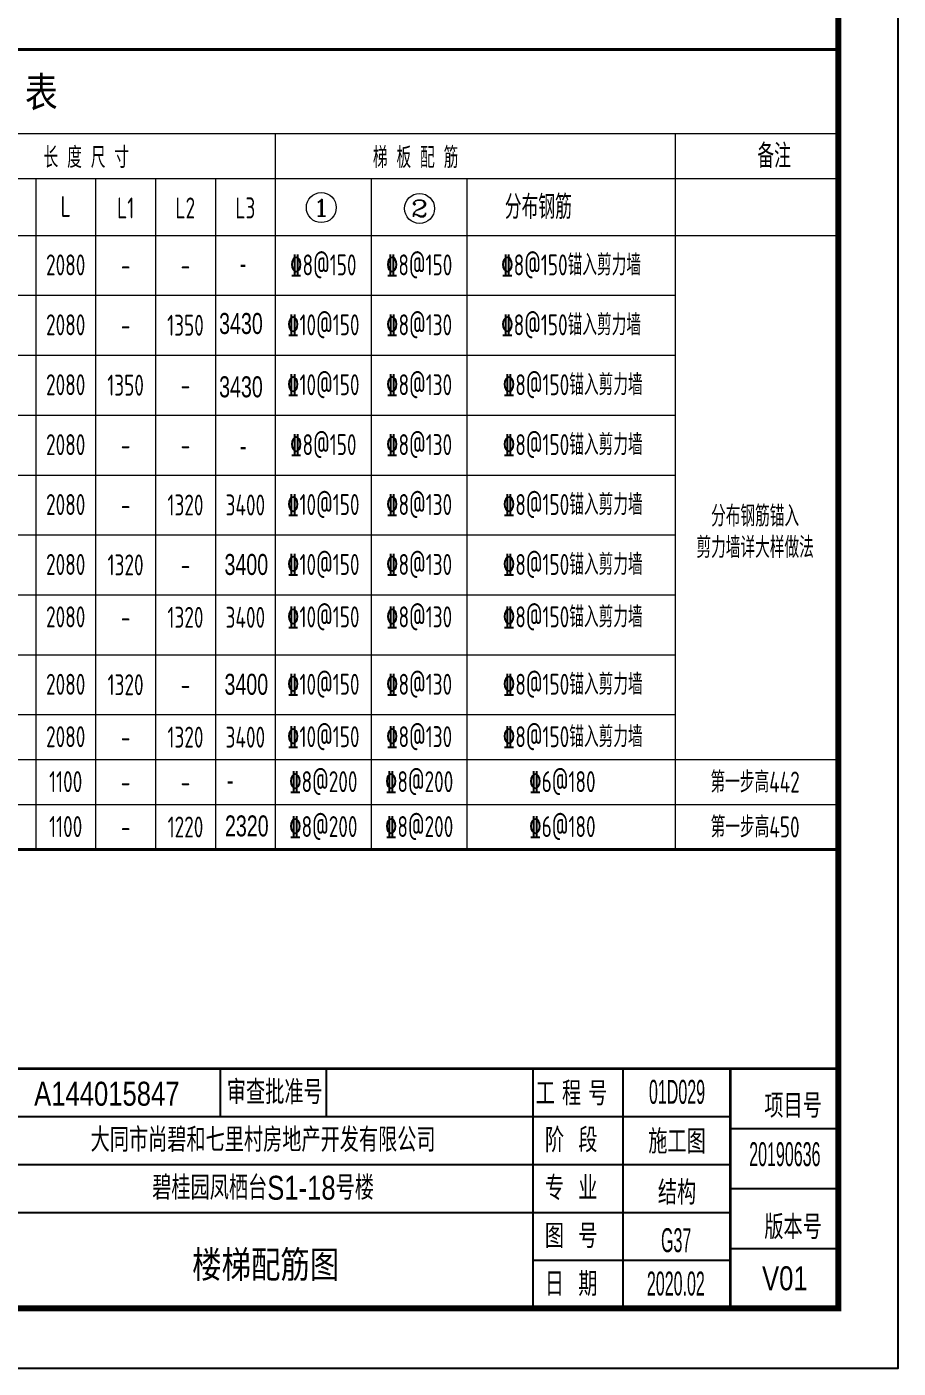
# Model space of a CAD drawing. Extents: x 5874492 to 7194610, y -939842 to -279257.
# Drawn here: x 6180477 to 6187752, y -772731 to -761537 of the extents above; entities that cross this region are included whole.
import ezdxf
from ezdxf.enums import TextEntityAlignment as Align

# ---------------------------------------------------------------- set-up
doc = ezdxf.new("R2010")
doc.units = 0
doc.header["$LTSCALE"] = 1000
for name, color, linetype, lineweight in [('S-轴网-轴号', 3, 'Continuous', 20), ('S-通用-TAB', 7, 'Continuous', 20), ('S-通用-TEXT', 7, 'Continuous', 20)]:
    doc.layers.add(name, color=color, linetype=linetype, lineweight=lineweight)
doc.layers.add('Y-云图图框', color=7, linetype='Continuous')
doc.styles.add('_YT_Name', font='', dxfattribs={"width": 0.8})
doc.styles.add('_YT_Sign_Text', font='ros.shx', dxfattribs={"width": 0.8, "bigfont": 'hztxt.shx'})
doc.styles.add('BW_Label', font='Bweng.shx', dxfattribs={"width": 0.7, "bigfont": 'hztxt.shx'})
doc.styles.add('COMPLEX', font='COMPLEX')
doc.styles.get("Standard").update_dxf_attribs({"font": 'gbenor.shx', "bigfont": 'gbcbig.shx'})
doc.styles.add('TSSD_Rein', font='tssdeng.shx', dxfattribs={"width": 0.7, "bigfont": 'hztxt.shx'})
doc.styles.add('黑体', font='', dxfattribs={"width": 0.8})
doc.styles.get('_YT_Name').set_extended_font_data('SimHei')
doc.styles.get('黑体').set_extended_font_data('SimHei')

# ---------------------------------------------------------------- blocks, each defined once
blk = doc.blocks.new('ECMCTK_A1_竖_单行图名--0')
for p, q in [((480.8, 50), (480.8, 42)), ((498.48, 50), (498.48, 42)), ((533, 50), (533, 10)), ((548, 50), (548, 10)), ((566, 50.01), (584, 50)), ((566, 50.01), (566, 10)), ((428, 42), (566, 42)), ((566, 40.01), (584, 40.01)), ((326, 34), (566, 34)), ((566, 30.01), (584, 30)), ((326, 26), (566, 26)), ((533, 18), (566, 18)), ((566, 20), (584, 20))]:
    blk.add_line(p, q)
at = {"color": 4}
blk.add_lwpolyline([(0, 0), (594, 0), (594, 841), (0, 841)], close=True, dxfattribs=at)
for points, const_width in [([(10, 10), (584, 10), (584, 816), (10, 816)], 1), ([(326, 10), (584, 10), (584, 50), (326, 50)], 0.45)]:
    blk.add_lwpolyline(points, close=True, dxfattribs=dict(const_width=const_width))
at = {"const_width": 0.45}
for points in [[(326, 10), (326, 50.01), (566, 50.01)], [(566, 50.01), (566, 10)]]:
    blk.add_lwpolyline(points, dxfattribs=at)
at = {"style": '_YT_Sign_Text', "width": 0.8}
for s, p in [('审查批准号', (481.91, 44.06)), ('工 程 号', (533.47, 43.85)), ('项目号', (571.65, 41.8)), ('阶  段', (535.01, 36.05)), ('专  业', (535.01, 28.05)), ('版本号', (571.65, 21.55)), ('图  号', (535.01, 20.05)), ('日  期', (535.01, 12.05))]:
    blk.add_text(s, height=4, dxfattribs=at).set_placement(p)
at = {"color": 80, "flags": 3}
for tag, height, p in [('YTHQINS', 3, (593.31, 817.5)), ('ECMCKEY', 3, (440.09, 590.57)), ('YTTQINS', 3.75, (595.35, 11.88)), ('YTFRAME', 3, (375.97, 4.92)), ('YTBARCODE_T1', 3, (493.74, 4.57))]:
    blk.add_attdef(tag, text='', height=height, dxfattribs=at).set_placement(p, align=Align.MIDDLE_CENTER)
for tag, height, style, width, p in [('证书编号', 4, '_YT_Sign_Text', 0.8, (461.87, 43.81)), ('审查批准号', 4, '_YT_Sign_Text', 0.8, (514.06, 43.81)), ('工程号', 4, '_YT_Sign_Text', 0.5, (557.08, 44.12)), ('设计单位', 6, '_YT_Name', 0.8, (376.75, 38.6)), ('建设单位', 4, '_YT_Sign_Text', 0.8, (487.96, 36.11)), ('阶段', 4, '_YT_Sign_Text', 0.8, (557.08, 35.81)), ('项目号', 4, '_YT_Sign_Text', 0.5, (575.08, 33.72)), ('项目名称', 4, '_YT_Sign_Text', 0.8, (487.96, 28.11)), ('专业', 4, '_YT_Sign_Text', 0.8, (557.08, 27.31)), ('图纸编号', 4, '_YT_Sign_Text', 0.5, (556.93, 19.36)), ('图纸名称', 4.5, '_YT_Name', 0.8, (488.39, 15.06)), ('出图比例', 4.2, '_YT_Sign_Text', 0.8, (434.82, 11.78)), ('日期', 4, '_YT_Sign_Text', 0.5, (556.88, 12.13)), ('版本号', 4, '_YT_Sign_Text', 0.8, (575.08, 13))]:
    blk.add_attdef(tag, text='', height=height, dxfattribs=dict(style=style, width=width)).set_placement(p, align=Align.CENTER)
at = {"style": '_YT_Sign_Text', "width": 0.8, "flags": 3}
for tag, p, height in [('[审定人]', (343.95, 27.81), 4.1), ('{审定人}', (358.87, 26.45), 6.24), ('[校对人]', (395.23, 27.82), 4.1), ('{校对人}', (411.35, 26.53), 6.24), ('{审核人}', (359.98, 18.44), 6.24), ('[设计人]', (395.47, 20.21), 4.1), ('{设计人}', (411.48, 18.54), 6.24), ('[审核人]', (344.01, 19.76), 4.1), ('[项目负责人]', (343.78, 12.01), 4.1), ('{项目负责人}', (361.28, 10.72), 6.24), ('[专业负责人]', (395.74, 11.77), 4.1), ('{专业负责人}', (411.58, 10.36), 6.24)]:
    blk.add_attdef(tag, p, '', height=height, dxfattribs=at)
at = {"color": 80, "flags": 3}
for tag, p in [('YTQRCODE', (304.56, 12.07)), ('YTBZSIT', (10, 10)), ('EXT_TK_LEFT', (10, 10))]:
    blk.add_attdef(tag, p, '', height=3, dxfattribs=at)
blk = doc.blocks.new('_AXISO')
blk.add_circle((0, 0), 0.5)
at = {"layer": 'S-轴网-轴号', "style": 'COMPLEX', "width": 1.041667}
blk.add_attdef('A', text='', height=0.56, dxfattribs=at).set_placement((-0.25, -0.28), (0.25, -0.28), align=Align.FIT)

msp = doc.modelspace()

# ---------------------------------------------------------------- linework, layer by layer
at = {"layer": 'S-通用-TAB'}
for p, q in [((6172951.7, -762427), (6187251.7, -762427)), ((6182551.7, -762427), (6182551.7, -768402)), ((6185889.4, -762427), (6185889.4, -768402)), ((6175951.7, -762802), (6187251.7, -762802)), ((6180551.7, -762802), (6180551.7, -768402)), ((6181051.7, -762802), (6181051.7, -768402)), ((6181551.7, -762802), (6181551.7, -768402)), ((6182051.7, -762802), (6182051.7, -768402)), ((6183351.7, -762802), (6183351.7, -768402)), ((6184151.7, -762802), (6184151.7, -768402)), ((6172951.7, -763277), (6185889.4, -763277)), ((6172951.7, -763277), (6187251.7, -763277)), ((6173551.7, -763777), (6185889.4, -763777)), ((6173551.7, -764277), (6185889.4, -764277)), ((6173551.7, -764277), (6184951.7, -764277)), ((6173551.7, -764777), (6185889.4, -764777)), ((6173551.7, -764777), (6184951.7, -764777)), ((6173551.7, -765277), (6185889.4, -765277)), ((6173551.7, -765777), (6185889.4, -765777)), ((6173551.7, -766277), (6185889.4, -766277)), ((6173551.7, -766277), (6185889.4, -766277)), ((6173551.7, -766277), (6185889.4, -766277)), ((6173551.7, -766277), (6184951.7, -766277)), ((6173551.7, -766277), (6185889.4, -766277)), ((6173551.7, -766777), (6185889.4, -766777)), ((6173551.7, -767277), (6184951.7, -767277)), ((6173551.7, -767277), (6185889.4, -767277)), ((6172951.7, -767652), (6187251.7, -767652)), ((6173551.7, -768027), (6187251.7, -768027)), ((6173551.7, -768402), (6187251.7, -768402))]:
    msp.add_line(p, q, dxfattribs=at)
at = {"layer": 'S-通用-TAB', "const_width": 25}
msp.add_lwpolyline([(6187251.7, -761727), (6187251.7, -768402), (6172951.7, -768402), (6172951.7, -761727), (6187251.7, -761727)], dxfattribs=at)

# ---------------------------------------------------------------- block references
at = {"layer": 'S-通用-TEXT'}
ref = msp.add_blockref('_AXISO', (6182935.7, -763045.2), dxfattribs=dict(at, xscale=250, yscale=250, zscale=250))
ref.add_attrib('A', '1', dxfattribs={"layer": '0', "ltscale": 0.2, "height": 140.6, "style": 'COMPLEX', "width": 2.346547}).set_placement((6182865, -763115.9), (6183006.4, -763115.9), align=Align.FIT)
ref = msp.add_blockref('_AXISO', (6183756, -763052.3), dxfattribs=dict(at, xscale=250, yscale=250, zscale=250))
ref.add_attrib('A', '2', dxfattribs={"layer": '0', "ltscale": 0.2, "height": 140.6, "style": 'COMPLEX', "width": 1.508494}).set_placement((6183685.3, -763123), (6183826.7, -763123), align=Align.FIT)
at = {"layer": 'Y-云图图框'}
ref = msp.add_blockref('ECMCTK_A1_竖_单行图名--0', (6158051.7, -772731.2), dxfattribs=dict(at, xscale=50, yscale=50, zscale=50))
ref.add_attrib('图纸编号', 'G37', dxfattribs={"layer": '0', "height": 200, "style": '_YT_Sign_Text', "width": 0.5}).set_placement((6185898.1, -771763.1), align=Align.CENTER)
ref.add_attrib('图纸名称', '楼梯配筋图', dxfattribs={"layer": '0', "height": 225, "style": '_YT_Name', "width": 0.8}).set_placement((6182471.2, -771978.1), align=Align.CENTER)
ref.add_attrib('版本号', 'V01', dxfattribs={"layer": '0', "height": 200, "style": '_YT_Sign_Text', "width": 0.8}).set_placement((6186805.6, -772081.2), align=Align.CENTER)
ref.add_attrib('项目名称', '碧桂园凤栖台S1-18号楼', dxfattribs={"layer": '0', "height": 200, "style": '_YT_Sign_Text', "width": 0.8}).set_placement((6182449.7, -771325.6), align=Align.CENTER)
ref.add_attrib('工程号', '01D029', dxfattribs={"layer": '0', "height": 200, "style": '_YT_Sign_Text', "width": 0.5}).set_placement((6185905.5, -770525.1), align=Align.CENTER)
ref.add_attrib('阶段', '施工图', dxfattribs={"layer": '0', "height": 200, "style": '_YT_Sign_Text', "width": 0.8}).set_placement((6185905.5, -770940.5), align=Align.CENTER)
ref.add_attrib('专业', '结构', dxfattribs={"layer": '0', "height": 200, "style": '_YT_Sign_Text', "width": 0.8}).set_placement((6185905.5, -771365.8), align=Align.CENTER)
ref.add_attrib('日期', '2020.02', dxfattribs={"layer": '0', "height": 200, "style": '_YT_Sign_Text', "width": 0.5}).set_placement((6185895.7, -772124.8), align=Align.CENTER)
ref.add_attrib('项目号', '20190636', dxfattribs={"layer": '0', "height": 200, "style": '_YT_Sign_Text', "width": 0.5}).set_placement((6186805.6, -771045.2), align=Align.CENTER)
ref.add_attrib('建设单位', '大同市尚碧和七里村房地产开发有限公司', dxfattribs={"layer": '0', "height": 200, "style": '_YT_Sign_Text', "width": 0.8}).set_placement((6182449.7, -770925.6), align=Align.CENTER)
ref.add_attrib('证书编号', 'A144015847', dxfattribs={"layer": '0', "height": 200, "style": '_YT_Sign_Text', "width": 0.8}).set_placement((6181145, -770540.7), align=Align.CENTER)

# ---------------------------------------------------------------- texts
at = {"layer": 'S-通用-TEXT'}
for s, height, style, width, p in [('楼  梯  配  筋  表', 250, '黑体', 0.8, (6178282.3, -762206.9)), ('长 度 尺 寸', 175, 'TSSD_Rein', 0.7, (6180617.5, -762714.5)), ('梯 板 配 筋', 175, 'TSSD_Rein', 0.7, (6183366.4, -762715.2)), ('备注', 200, 'TSSD_Rein', 0.7, (6186575.9, -762714.5)), ('L1', 175, 'TSSD_Rein', 0.7, (6181231.7, -763135.6)), ('L2', 175, 'TSSD_Rein', 0.7, (6181718.3, -763135.6)), ('L3', 175, 'TSSD_Rein', 0.7, (6182218.3, -763135.6)), ('分布钢筋', 200, 'TSSD_Rein', 0.7, (6184467.4, -763140.2)), ('-', 175, 'BW_Label', 0.7, (6182254, -763600)), ('3430', 175, 'BW_Label', 0.7, (6182082.6, -764100)), ('3430', 175, 'BW_Label', 0.7, (6182082.6, -764628.5)), ('-', 175, 'BW_Label', 0.7, (6182255.8, -765121.5)), ('3400', 175, 'BW_Label', 0.7, (6182127.4, -766111.1)), ('3400', 175, 'BW_Label', 0.7, (6182127.4, -767111.1)), ('-', 175, 'BW_Label', 0.7, (6182148, -767910.5)), ('2320', 175, 'BW_Label', 0.7, (6182131.4, -768293))]:
    msp.add_text(s, height=height, dxfattribs=dict(at, style=style, width=width)).set_placement(p)
at = {"layer": 'S-通用-TEXT', "style": 'TSSD_Rein', "width": 0.7}
for s, p in [('L', (6180801.7, -763035.6)), ('2080', (6180801.7, -763523.6)), ('\x848@150', (6182951.7, -763523.6)), ('\x848@150', (6183751.7, -763523.6)), ('\x848@150锚入剪力墙', (6185020.6, -763523.6)), ('\x8410@150', (6182951.7, -764023.6)), ('\x848@130', (6183751.7, -764023.6)), ('\x848@150锚入剪力墙', (6185020.6, -764023.6)), ('2080', (6180801.7, -764023.6)), ('2080', (6180801.7, -764523.6)), ('\x8410@150', (6182951.7, -764523.6)), ('\x848@130', (6183751.7, -764523.6)), ('\x848@150锚入剪力墙', (6185034.2, -764523.6)), ('\x848@150', (6182951.7, -765023.6)), ('\x848@130', (6183751.7, -765023.6)), ('\x848@150锚入剪力墙', (6185034.2, -765023.6)), ('2080', (6180801.7, -765023.6)), ('2080', (6180801.7, -765523.6)), ('\x8410@150', (6182951.7, -765523.6)), ('\x848@130', (6183751.7, -765523.6)), ('\x848@150锚入剪力墙', (6185034.2, -765523.6)), ('分布钢筋锚入', (6186557.3, -765619.5)), ('剪力墙详大样做法', (6186557.3, -765882)), ('2080', (6180801.7, -766023.6)), ('\x8410@150', (6182951.7, -766023.6)), ('\x848@130', (6183751.7, -766023.6)), ('\x848@150锚入剪力墙', (6185034.2, -766023.6)), ('2080', (6180801.7, -766461.1)), ('\x8410@150', (6182951.7, -766461.1)), ('\x848@130', (6183751.7, -766461.1)), ('\x848@150锚入剪力墙', (6185034.2, -766461.1)), ('2080', (6180801.7, -767023.6)), ('\x8410@150', (6182951.7, -767023.6)), ('\x848@130', (6183751.7, -767023.6)), ('\x848@150锚入剪力墙', (6185034.2, -767023.6)), ('2080', (6180801.7, -767461.1)), ('\x8410@150', (6182951.7, -767461.1)), ('\x848@130', (6183751.7, -767461.1)), ('\x848@150锚入剪力墙', (6185034.2, -767461.1)), ('\x848@200', (6182951.7, -767836.1)), ('\x848@200', (6183751.7, -767836.1)), ('\x846@180', (6184948, -767836.1)), ('1100', (6180801.7, -767836.1)), ('第一步高442', (6186557.3, -767839.5)), ('1100', (6180801.7, -768211.1)), ('\x848@200', (6182951.7, -768211.1)), ('\x848@200', (6183751.7, -768211.1)), ('\x846@180', (6184948, -768211.1)), ('第一步高450', (6186557.3, -768214.5))]:
    msp.add_text(s, height=175, dxfattribs=at).set_placement(p, align=Align.MIDDLE_CENTER)
for s, p in [('-', (6181301.7, -763527)), ('-', (6181801.7, -763527)), ('1350', (6181801.7, -764027)), ('-', (6181301.7, -764027)), ('1350', (6181301.7, -764527)), ('-', (6181801.7, -764527)), ('-', (6181301.7, -765027)), ('-', (6181801.7, -765027)), ('1320', (6181801.7, -765527)), ('3400', (6182301.7, -765527)), ('-', (6181301.7, -765527)), ('1320', (6181301.7, -766027)), ('-', (6181801.7, -766027)), ('1320', (6181801.7, -766464.5)), ('3400', (6182301.7, -766464.5)), ('-', (6181301.7, -766464.5)), ('1320', (6181301.7, -767027)), ('-', (6181801.7, -767027)), ('1320', (6181801.7, -767464.5)), ('3400', (6182301.7, -767464.5)), ('-', (6181301.7, -767464.5)), ('-', (6181301.7, -767839.5)), ('-', (6181801.7, -767839.5)), ('1220', (6181801.7, -768214.5)), ('-', (6181301.7, -768214.5))]:
    msp.add_text(s, height=175, dxfattribs=at).set_placement(p, align=Align.MIDDLE)

doc.saveas('drawing.dxf')
